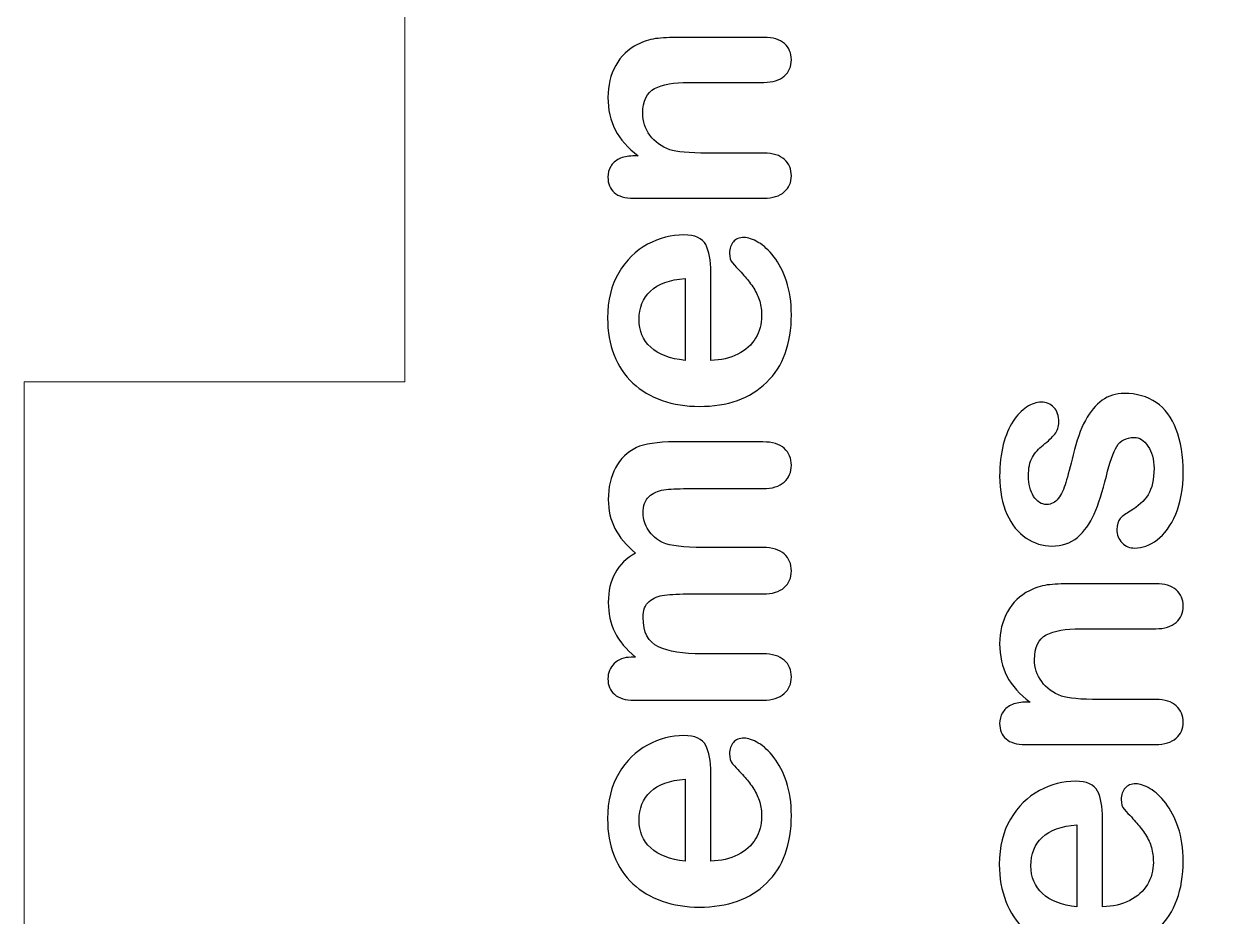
# Model space of a CAD drawing. Header units: inches. Extents: x -11.2 to 11.8, y -8.6 to 8.5.
# Drawn here: x -3.5898 to -3.1943, y 3.5905 to 3.8835 of the extents above; entities that cross this region are included whole.
import ezdxf

# ---------------------------------------------------------------- set-up
doc = ezdxf.new("R2010")
doc.units = ezdxf.units.IN
doc.header["$MEASUREMENT"] = 0
doc.layers.add('Tiny token holder', color=7, linetype='Continuous')

msp = doc.modelspace()

# ---------------------------------------------------------------- linework, layer by layer
at = {"layer": 'Tiny token holder', "color": 240, "lineweight": 9}
msp.add_open_spline([(-3.46482, 3.76611), (-3.46482, 3.76611), (-3.58981, 3.76611), (-3.58981, 3.76611), (-3.58981, 3.76611), (-3.58981, 3.76611), (-3.58981, 3.39111), (-3.58981, 3.39111), (-3.58981, 3.39111), (-3.58981, 3.39111), (-3.46482, 3.39111), (-3.46482, 3.39111), (-3.46482, 3.39111), (-3.46482, 3.39111), (-3.46482, 2.76611), (-3.46482, 2.76611), (-3.46482, 2.76611), (-3.46482, 2.76611), (-1.49749, 2.76611), (-1.49749, 2.76611), (-1.49749, 2.76611), (-1.49749, 2.76611), (-1.4975, 2.64111), (-1.4975, 2.64111), (-1.4975, 2.64111), (-1.4975, 2.64111), (-1.1225, 2.64111), (-1.1225, 2.64111), (-1.1225, 2.64111), (-1.1225, 2.64111), (-1.12249, 2.76611), (-1.12249, 2.76611), (-1.12249, 2.76611), (-1.12249, 2.76611), (-0.11482, 2.76611), (-0.11482, 2.76611), (-0.11482, 2.76611), (-0.11482, 2.76611), (-0.11482, 3.39111), (-0.11482, 3.39111), (-0.11482, 3.39111), (-0.11482, 3.39111), (0.01017, 3.39111), (0.01017, 3.39111), (0.01017, 3.39111), (0.01017, 3.39111), (0.01017, 3.76611), (0.01017, 3.76611), (0.01017, 3.76611), (0.01017, 3.76611), (-0.11482, 3.76611), (-0.11482, 3.76611), (-0.11482, 3.76611), (-0.11482, 3.76611), (-0.11482, 4.39111), (-0.11482, 4.39111), (-0.11482, 4.39111), (-0.11482, 4.39111), (-1.1225, 4.39111), (-1.1225, 4.39111), (-1.1225, 4.39111), (-1.1225, 4.39111), (-1.12249, 4.5161), (-1.12249, 4.5161), (-1.12249, 4.5161), (-1.12249, 4.5161), (-1.49749, 4.5161), (-1.49749, 4.5161), (-1.49749, 4.5161), (-1.49749, 4.5161), (-1.4975, 4.39111), (-1.4975, 4.39111), (-1.4975, 4.39111), (-1.4975, 4.39111), (-3.46482, 4.39111), (-3.46482, 4.39111), (-3.46482, 4.39111), (-3.46482, 4.39111), (-3.46482, 3.76611), (-3.46482, 3.76611)], degree=3, knots=[0, 0, 0, 0, 0.047619, 0.047619, 0.047619, 0.047619, 0.095238, 0.095238, 0.095238, 0.095238, 0.142857, 0.142857, 0.142857, 0.142857, 0.190476, 0.190476, 0.190476, 0.190476, 0.238095, 0.238095, 0.238095, 0.238095, 0.285714, 0.285714, 0.285714, 0.285714, 0.333333, 0.333333, 0.333333, 0.333333, 0.380952, 0.380952, 0.380952, 0.380952, 0.428571, 0.428571, 0.428571, 0.428571, 0.47619, 0.47619, 0.47619, 0.47619, 0.52381, 0.52381, 0.52381, 0.52381, 0.571429, 0.571429, 0.571429, 0.571429, 0.619048, 0.619048, 0.619048, 0.619048, 0.666667, 0.666667, 0.666667, 0.666667, 0.714286, 0.714286, 0.714286, 0.714286, 0.761905, 0.761905, 0.761905, 0.761905, 0.809524, 0.809524, 0.809524, 0.809524, 0.857143, 0.857143, 0.857143, 0.857143, 0.904762, 0.904762, 0.904762, 0.904762, 1, 1, 1, 1], dxfattribs=at)
at = {"layer": 'Tiny token holder', "color": 250}
for points, knots in [([(-3.38998, 3.84024), (-3.38998, 3.84024), (-3.38819, 3.84024), (-3.38819, 3.84024), (-3.38819, 3.84024), (-3.39163, 3.84285), (-3.39415, 3.8457), (-3.39576, 3.8488), (-3.39576, 3.8488), (-3.39737, 3.85189), (-3.39817, 3.85544), (-3.39817, 3.85946), (-3.39817, 3.85946), (-3.39817, 3.86337), (-3.39731, 3.86685), (-3.39561, 3.86994), (-3.39561, 3.86994), (-3.39393, 3.87302), (-3.39152, 3.87531), (-3.38841, 3.87683), (-3.38841, 3.87683), (-3.38659, 3.87781), (-3.38465, 3.87844), (-3.38254, 3.87874), (-3.38254, 3.87874), (-3.38044, 3.87902), (-3.37776, 3.87917), (-3.37452, 3.87917), (-3.37452, 3.87917), (-3.37452, 3.87917), (-3.34694, 3.87917), (-3.34694, 3.87917), (-3.34694, 3.87917), (-3.34398, 3.87917), (-3.34174, 3.87848), (-3.34022, 3.87713), (-3.34022, 3.87713), (-3.3387, 3.87578), (-3.33794, 3.874), (-3.33794, 3.87183), (-3.33794, 3.87183), (-3.33794, 3.86963), (-3.33872, 3.86783), (-3.34028, 3.86644), (-3.34028, 3.86644), (-3.34183, 3.86507), (-3.34406, 3.86439), (-3.34694, 3.86439), (-3.34694, 3.86439), (-3.34694, 3.86439), (-3.37165, 3.86439), (-3.37165, 3.86439), (-3.37165, 3.86439), (-3.37652, 3.86439), (-3.38026, 3.8637), (-3.38285, 3.86235), (-3.38285, 3.86235), (-3.38543, 3.861), (-3.38672, 3.8583), (-3.38672, 3.85424), (-3.38672, 3.85424), (-3.38672, 3.85161), (-3.38594, 3.8492), (-3.38437, 3.84702), (-3.38437, 3.84702), (-3.3828, 3.84485), (-3.38063, 3.84326), (-3.37787, 3.84226), (-3.37787, 3.84226), (-3.37567, 3.84154), (-3.37156, 3.84117), (-3.3655, 3.84117), (-3.3655, 3.84117), (-3.3655, 3.84117), (-3.34694, 3.84117), (-3.34694, 3.84117), (-3.34694, 3.84117), (-3.34394, 3.84117), (-3.3417, 3.84046), (-3.3402, 3.83907), (-3.3402, 3.83907), (-3.3387, 3.83769), (-3.33794, 3.83589), (-3.33794, 3.8337), (-3.33794, 3.8337), (-3.33794, 3.83157), (-3.33872, 3.82981), (-3.34028, 3.82844), (-3.34028, 3.82844), (-3.34183, 3.82707), (-3.34406, 3.82639), (-3.34694, 3.82639), (-3.34694, 3.82639), (-3.34694, 3.82639), (-3.38976, 3.82639), (-3.38976, 3.82639), (-3.38976, 3.82639), (-3.39257, 3.82639), (-3.39469, 3.827), (-3.39607, 3.82822), (-3.39607, 3.82822), (-3.39746, 3.82946), (-3.39817, 3.83113), (-3.39817, 3.83326), (-3.39817, 3.83326), (-3.39817, 3.83456), (-3.39785, 3.83574), (-3.39724, 3.83678), (-3.39724, 3.83678), (-3.39663, 3.83783), (-3.3957, 3.83867), (-3.39448, 3.8393), (-3.39448, 3.8393), (-3.39324, 3.83993), (-3.39174, 3.84024), (-3.38998, 3.84024)], [0, 0, 0, 0, 0.033333, 0.033333, 0.033333, 0.033333, 0.066667, 0.066667, 0.066667, 0.066667, 0.1, 0.1, 0.1, 0.1, 0.133333, 0.133333, 0.133333, 0.133333, 0.166667, 0.166667, 0.166667, 0.166667, 0.2, 0.2, 0.2, 0.2, 0.233333, 0.233333, 0.233333, 0.233333, 0.266667, 0.266667, 0.266667, 0.266667, 0.3, 0.3, 0.3, 0.3, 0.333333, 0.333333, 0.333333, 0.333333, 0.366667, 0.366667, 0.366667, 0.366667, 0.4, 0.4, 0.4, 0.4, 0.433333, 0.433333, 0.433333, 0.433333, 0.466667, 0.466667, 0.466667, 0.466667, 0.5, 0.5, 0.5, 0.5, 0.533333, 0.533333, 0.533333, 0.533333, 0.566667, 0.566667, 0.566667, 0.566667, 0.6, 0.6, 0.6, 0.6, 0.633333, 0.633333, 0.633333, 0.633333, 0.666667, 0.666667, 0.666667, 0.666667, 0.7, 0.7, 0.7, 0.7, 0.733333, 0.733333, 0.733333, 0.733333, 0.766667, 0.766667, 0.766667, 0.766667, 0.8, 0.8, 0.8, 0.8, 0.833333, 0.833333, 0.833333, 0.833333, 0.866667, 0.866667, 0.866667, 0.866667, 0.9, 0.9, 0.9, 0.9, 0.933333, 0.933333, 0.933333, 0.933333, 1, 1, 1, 1]), ([(-3.36439, 3.80213), (-3.36439, 3.80213), (-3.36439, 3.77315), (-3.36439, 3.77315), (-3.36439, 3.77315), (-3.36102, 3.77318), (-3.35806, 3.77387), (-3.35548, 3.77518), (-3.35548, 3.77518), (-3.35291, 3.7765), (-3.35098, 3.77826), (-3.34969, 3.78044), (-3.34969, 3.78044), (-3.34837, 3.78263), (-3.34772, 3.78505), (-3.34772, 3.78768), (-3.34772, 3.78768), (-3.34772, 3.78946), (-3.34793, 3.79107), (-3.34835, 3.79254), (-3.34835, 3.79254), (-3.34876, 3.79402), (-3.34941, 3.79542), (-3.3503, 3.7968), (-3.3503, 3.7968), (-3.35119, 3.79818), (-3.35213, 3.79944), (-3.35315, 3.80059), (-3.35315, 3.80059), (-3.35417, 3.80176), (-3.35554, 3.80326), (-3.35728, 3.80511), (-3.35728, 3.80511), (-3.35793, 3.80587), (-3.35826, 3.80694), (-3.35826, 3.80835), (-3.35826, 3.80835), (-3.35826, 3.80987), (-3.35783, 3.81111), (-3.357, 3.81205), (-3.357, 3.81205), (-3.35619, 3.81298), (-3.355, 3.81346), (-3.35348, 3.81346), (-3.35348, 3.81346), (-3.35215, 3.81346), (-3.35059, 3.81292), (-3.3488, 3.81189), (-3.3488, 3.81189), (-3.34702, 3.81083), (-3.3453, 3.80926), (-3.34367, 3.80713), (-3.34367, 3.80713), (-3.34202, 3.80502), (-3.34065, 3.80237), (-3.33957, 3.79917), (-3.33957, 3.79917), (-3.33848, 3.79596), (-3.33794, 3.79228), (-3.33794, 3.78813), (-3.33794, 3.78813), (-3.33794, 3.77861), (-3.34065, 3.77122), (-3.34607, 3.76594), (-3.34607, 3.76594), (-3.3515, 3.76067), (-3.35887, 3.75804), (-3.36817, 3.75804), (-3.36817, 3.75804), (-3.37254, 3.75804), (-3.37661, 3.75868), (-3.38035, 3.75998), (-3.38035, 3.75998), (-3.38409, 3.76128), (-3.3873, 3.76318), (-3.38998, 3.76567), (-3.38998, 3.76567), (-3.39265, 3.76817), (-3.3947, 3.77124), (-3.39613, 3.77489), (-3.39613, 3.77489), (-3.39756, 3.77854), (-3.39828, 3.78259), (-3.39828, 3.78704), (-3.39828, 3.78704), (-3.39828, 3.79283), (-3.39706, 3.7978), (-3.39461, 3.80192), (-3.39461, 3.80192), (-3.39217, 3.80607), (-3.389, 3.80917), (-3.38513, 3.81124), (-3.38513, 3.81124), (-3.38126, 3.8133), (-3.37731, 3.81433), (-3.3733, 3.81433), (-3.3733, 3.81433), (-3.36957, 3.81433), (-3.36715, 3.81326), (-3.36604, 3.81113), (-3.36604, 3.81113), (-3.36494, 3.809), (-3.36439, 3.806), (-3.36439, 3.80213)], [0, 0, 0, 0, 0.037037, 0.037037, 0.037037, 0.037037, 0.074074, 0.074074, 0.074074, 0.074074, 0.111111, 0.111111, 0.111111, 0.111111, 0.148148, 0.148148, 0.148148, 0.148148, 0.185185, 0.185185, 0.185185, 0.185185, 0.222222, 0.222222, 0.222222, 0.222222, 0.259259, 0.259259, 0.259259, 0.259259, 0.296296, 0.296296, 0.296296, 0.296296, 0.333333, 0.333333, 0.333333, 0.333333, 0.37037, 0.37037, 0.37037, 0.37037, 0.407407, 0.407407, 0.407407, 0.407407, 0.444444, 0.444444, 0.444444, 0.444444, 0.481481, 0.481481, 0.481481, 0.481481, 0.518519, 0.518519, 0.518519, 0.518519, 0.555556, 0.555556, 0.555556, 0.555556, 0.592593, 0.592593, 0.592593, 0.592593, 0.62963, 0.62963, 0.62963, 0.62963, 0.666667, 0.666667, 0.666667, 0.666667, 0.703704, 0.703704, 0.703704, 0.703704, 0.740741, 0.740741, 0.740741, 0.740741, 0.777778, 0.777778, 0.777778, 0.777778, 0.814815, 0.814815, 0.814815, 0.814815, 0.851852, 0.851852, 0.851852, 0.851852, 0.888889, 0.888889, 0.888889, 0.888889, 0.925926, 0.925926, 0.925926, 0.925926, 1, 1, 1, 1]), ([(-3.37283, 3.77315), (-3.37283, 3.77315), (-3.37283, 3.8), (-3.37283, 3.8), (-3.37283, 3.8), (-3.37789, 3.79965), (-3.38167, 3.79828), (-3.38419, 3.79591), (-3.38419, 3.79591), (-3.38669, 3.79354), (-3.38794, 3.79042), (-3.38794, 3.78655), (-3.38794, 3.78655), (-3.38794, 3.78285), (-3.38667, 3.77983), (-3.38413, 3.77746), (-3.38413, 3.77746), (-3.38157, 3.77509), (-3.37781, 3.77365), (-3.37283, 3.77315)], [0, 0, 0, 0, 0.166667, 0.166667, 0.166667, 0.166667, 0.333333, 0.333333, 0.333333, 0.333333, 0.5, 0.5, 0.5, 0.5, 0.666667, 0.666667, 0.666667, 0.666667, 1, 1, 1, 1]), ([(-3.22869, 3.7623), (-3.22461, 3.7623), (-3.22111, 3.7613), (-3.21821, 3.75931), (-3.21821, 3.75931), (-3.2153, 3.75733), (-3.21309, 3.75439), (-3.21159, 3.7505), (-3.21159, 3.7505), (-3.21009, 3.74661), (-3.20935, 3.74189), (-3.20935, 3.73631), (-3.20935, 3.73631), (-3.20935, 3.731), (-3.21017, 3.72644), (-3.2118, 3.72265), (-3.2118, 3.72265), (-3.21341, 3.71885), (-3.21545, 3.71606), (-3.21789, 3.71424), (-3.21789, 3.71424), (-3.22032, 3.71244), (-3.22276, 3.71154), (-3.22522, 3.71154), (-3.22522, 3.71154), (-3.22685, 3.71154), (-3.22824, 3.71211), (-3.22939, 3.71328), (-3.22939, 3.71328), (-3.23056, 3.71443), (-3.23113, 3.71589), (-3.23113, 3.71767), (-3.23113, 3.71767), (-3.23113, 3.71922), (-3.23074, 3.72041), (-3.22998, 3.72124), (-3.22998, 3.72124), (-3.22922, 3.72207), (-3.22817, 3.72287), (-3.22678, 3.72363), (-3.22678, 3.72363), (-3.22413, 3.72515), (-3.22217, 3.72696), (-3.22087, 3.72907), (-3.22087, 3.72907), (-3.21956, 3.73119), (-3.21891, 3.73407), (-3.21891, 3.73772), (-3.21891, 3.73772), (-3.21891, 3.74069), (-3.21958, 3.74311), (-3.22089, 3.745), (-3.22089, 3.745), (-3.22221, 3.74691), (-3.22372, 3.74785), (-3.22543, 3.74785), (-3.22543, 3.74785), (-3.22804, 3.74785), (-3.22993, 3.74687), (-3.23113, 3.74491), (-3.23113, 3.74491), (-3.23232, 3.74293), (-3.23347, 3.73969), (-3.23456, 3.73517), (-3.23456, 3.73517), (-3.23582, 3.73007), (-3.23715, 3.72593), (-3.23854, 3.72272), (-3.23854, 3.72272), (-3.23993, 3.71954), (-3.24178, 3.71698), (-3.24406, 3.71506), (-3.24406, 3.71506), (-3.24634, 3.71315), (-3.24913, 3.71219), (-3.25246, 3.71219), (-3.25246, 3.71219), (-3.25545, 3.71219), (-3.25824, 3.71307), (-3.26089, 3.71483), (-3.26089, 3.71483), (-3.26354, 3.71661), (-3.26563, 3.71922), (-3.26721, 3.72269), (-3.26721, 3.72269), (-3.26878, 3.72613), (-3.26958, 3.7303), (-3.26958, 3.73519), (-3.26958, 3.73519), (-3.26958, 3.73902), (-3.26919, 3.74246), (-3.26839, 3.7455), (-3.26839, 3.7455), (-3.26759, 3.74856), (-3.26652, 3.75111), (-3.26519, 3.75315), (-3.26519, 3.75315), (-3.26384, 3.7552), (-3.26235, 3.75676), (-3.26072, 3.75781), (-3.26072, 3.75781), (-3.25909, 3.75889), (-3.2575, 3.75943), (-3.25595, 3.75943), (-3.25595, 3.75943), (-3.25426, 3.75943), (-3.25285, 3.75885), (-3.25178, 3.7577), (-3.25178, 3.7577), (-3.25069, 3.75657), (-3.25015, 3.75494), (-3.25015, 3.75285), (-3.25015, 3.75285), (-3.25015, 3.75133), (-3.25058, 3.75004), (-3.25145, 3.74896), (-3.25145, 3.74896), (-3.25232, 3.74791), (-3.25361, 3.74669), (-3.25535, 3.7453), (-3.25535, 3.7453), (-3.2568, 3.74419), (-3.25796, 3.74287), (-3.25884, 3.74135), (-3.25884, 3.74135), (-3.25971, 3.73983), (-3.26013, 3.73778), (-3.26013, 3.73517), (-3.26013, 3.73517), (-3.26013, 3.7325), (-3.25956, 3.73028), (-3.25843, 3.7285), (-3.25843, 3.7285), (-3.25728, 3.72674), (-3.25585, 3.72585), (-3.25415, 3.72585), (-3.25415, 3.72585), (-3.25259, 3.72585), (-3.25132, 3.7265), (-3.25034, 3.7278), (-3.25034, 3.7278), (-3.24934, 3.72911), (-3.2485, 3.73085), (-3.24785, 3.73306), (-3.24785, 3.73306), (-3.24721, 3.73526), (-3.24641, 3.7383), (-3.24546, 3.74217), (-3.24546, 3.74217), (-3.24435, 3.74676), (-3.243, 3.75052), (-3.24145, 3.75343), (-3.24145, 3.75343), (-3.23989, 3.75633), (-3.23806, 3.75854), (-3.23593, 3.76004), (-3.23593, 3.76004), (-3.23382, 3.76154), (-3.23141, 3.7623), (-3.22869, 3.7623)], [0, 0, 0, 0, 0.02439, 0.02439, 0.02439, 0.02439, 0.04878, 0.04878, 0.04878, 0.04878, 0.073171, 0.073171, 0.073171, 0.073171, 0.097561, 0.097561, 0.097561, 0.097561, 0.121951, 0.121951, 0.121951, 0.121951, 0.146341, 0.146341, 0.146341, 0.146341, 0.170732, 0.170732, 0.170732, 0.170732, 0.195122, 0.195122, 0.195122, 0.195122, 0.219512, 0.219512, 0.219512, 0.219512, 0.243902, 0.243902, 0.243902, 0.243902, 0.268293, 0.268293, 0.268293, 0.268293, 0.292683, 0.292683, 0.292683, 0.292683, 0.317073, 0.317073, 0.317073, 0.317073, 0.341463, 0.341463, 0.341463, 0.341463, 0.365854, 0.365854, 0.365854, 0.365854, 0.390244, 0.390244, 0.390244, 0.390244, 0.414634, 0.414634, 0.414634, 0.414634, 0.439024, 0.439024, 0.439024, 0.439024, 0.463415, 0.463415, 0.463415, 0.463415, 0.487805, 0.487805, 0.487805, 0.487805, 0.512195, 0.512195, 0.512195, 0.512195, 0.536585, 0.536585, 0.536585, 0.536585, 0.560976, 0.560976, 0.560976, 0.560976, 0.585366, 0.585366, 0.585366, 0.585366, 0.609756, 0.609756, 0.609756, 0.609756, 0.634146, 0.634146, 0.634146, 0.634146, 0.658537, 0.658537, 0.658537, 0.658537, 0.682927, 0.682927, 0.682927, 0.682927, 0.707317, 0.707317, 0.707317, 0.707317, 0.731707, 0.731707, 0.731707, 0.731707, 0.756098, 0.756098, 0.756098, 0.756098, 0.780488, 0.780488, 0.780488, 0.780488, 0.804878, 0.804878, 0.804878, 0.804878, 0.829268, 0.829268, 0.829268, 0.829268, 0.853659, 0.853659, 0.853659, 0.853659, 0.878049, 0.878049, 0.878049, 0.878049, 0.902439, 0.902439, 0.902439, 0.902439, 0.926829, 0.926829, 0.926829, 0.926829, 0.95122, 0.95122, 0.95122, 0.95122, 1, 1, 1, 1]), ([(-3.36696, 3.71172), (-3.36696, 3.71172), (-3.34728, 3.71172), (-3.34728, 3.71172), (-3.34728, 3.71172), (-3.34417, 3.71172), (-3.34183, 3.71102), (-3.34028, 3.70961), (-3.34028, 3.70961), (-3.33872, 3.7082), (-3.33794, 3.70633), (-3.33794, 3.70404), (-3.33794, 3.70404), (-3.33794, 3.70179), (-3.33872, 3.69998), (-3.34028, 3.69859), (-3.34028, 3.69859), (-3.34183, 3.6972), (-3.34417, 3.6965), (-3.34728, 3.6965), (-3.34728, 3.6965), (-3.34728, 3.6965), (-3.37087, 3.6965), (-3.37087, 3.6965), (-3.37087, 3.6965), (-3.37461, 3.6965), (-3.3775, 3.69637), (-3.37956, 3.69611), (-3.37956, 3.69611), (-3.38161, 3.69587), (-3.38331, 3.69518), (-3.38463, 3.69405), (-3.38463, 3.69405), (-3.38594, 3.69292), (-3.38661, 3.69117), (-3.38661, 3.68872), (-3.38661, 3.68872), (-3.38661, 3.68387), (-3.38494, 3.68068), (-3.38161, 3.67915), (-3.38161, 3.67915), (-3.3783, 3.67761), (-3.37352, 3.67683), (-3.3673, 3.67683), (-3.3673, 3.67683), (-3.3673, 3.67683), (-3.34728, 3.67683), (-3.34728, 3.67683), (-3.34728, 3.67683), (-3.3442, 3.67683), (-3.34187, 3.67613), (-3.3403, 3.67474), (-3.3403, 3.67474), (-3.33872, 3.67335), (-3.33794, 3.67152), (-3.33794, 3.66926), (-3.33794, 3.66926), (-3.33794, 3.66702), (-3.33872, 3.66518), (-3.3403, 3.66376), (-3.3403, 3.66376), (-3.34187, 3.66233), (-3.3442, 3.66161), (-3.34728, 3.66161), (-3.34728, 3.66161), (-3.34728, 3.66161), (-3.38965, 3.66161), (-3.38965, 3.66161), (-3.38965, 3.66161), (-3.39243, 3.66161), (-3.39456, 3.66226), (-3.396, 3.66354), (-3.396, 3.66354), (-3.39744, 3.66481), (-3.39817, 3.6665), (-3.39817, 3.66859), (-3.39817, 3.66859), (-3.39817, 3.67063), (-3.39748, 3.67231), (-3.39613, 3.67367), (-3.39613, 3.67367), (-3.39478, 3.67502), (-3.39291, 3.6757), (-3.39052, 3.6757), (-3.39052, 3.6757), (-3.39052, 3.6757), (-3.38911, 3.6757), (-3.38911, 3.6757), (-3.38911, 3.6757), (-3.39219, 3.67826), (-3.39444, 3.68102), (-3.39589, 3.68394), (-3.39589, 3.68394), (-3.39733, 3.68687), (-3.39806, 3.69013), (-3.39806, 3.6937), (-3.39806, 3.6937), (-3.39806, 3.69744), (-3.39731, 3.70063), (-3.39583, 3.70331), (-3.39583, 3.70331), (-3.39435, 3.706), (-3.39211, 3.7082), (-3.38911, 3.70992), (-3.38911, 3.70992), (-3.39215, 3.71242), (-3.39439, 3.71511), (-3.39585, 3.71796), (-3.39585, 3.71796), (-3.39731, 3.72081), (-3.39806, 3.72398), (-3.39806, 3.72746), (-3.39806, 3.72746), (-3.39806, 3.73152), (-3.39726, 3.735), (-3.39567, 3.73792), (-3.39567, 3.73792), (-3.39407, 3.74085), (-3.3918, 3.74305), (-3.38883, 3.7445), (-3.38883, 3.7445), (-3.38617, 3.74576), (-3.38194, 3.74639), (-3.3762, 3.74639), (-3.3762, 3.74639), (-3.3762, 3.74639), (-3.34728, 3.74639), (-3.34728, 3.74639), (-3.34728, 3.74639), (-3.34417, 3.74639), (-3.34183, 3.74568), (-3.34028, 3.74428), (-3.34028, 3.74428), (-3.33872, 3.74287), (-3.33794, 3.741), (-3.33794, 3.7387), (-3.33794, 3.7387), (-3.33794, 3.73646), (-3.33872, 3.73463), (-3.3403, 3.7332), (-3.3403, 3.7332), (-3.34187, 3.73178), (-3.3442, 3.73105), (-3.34728, 3.73105), (-3.34728, 3.73105), (-3.34728, 3.73105), (-3.37219, 3.73105), (-3.37219, 3.73105), (-3.37219, 3.73105), (-3.37537, 3.73105), (-3.37791, 3.73092), (-3.37983, 3.73065), (-3.37983, 3.73065), (-3.38174, 3.73037), (-3.38335, 3.72965), (-3.38467, 3.72844), (-3.38467, 3.72844), (-3.38596, 3.72726), (-3.38661, 3.72544), (-3.38661, 3.72302), (-3.38661, 3.72302), (-3.38661, 3.72105), (-3.38604, 3.7192), (-3.38487, 3.71744), (-3.38487, 3.71744), (-3.38372, 3.7157), (-3.38217, 3.71433), (-3.3802, 3.71335), (-3.3802, 3.71335), (-3.3777, 3.71226), (-3.3733, 3.71172), (-3.36696, 3.71172)], [0, 0, 0, 0, 0.022727, 0.022727, 0.022727, 0.022727, 0.045455, 0.045455, 0.045455, 0.045455, 0.068182, 0.068182, 0.068182, 0.068182, 0.090909, 0.090909, 0.090909, 0.090909, 0.113636, 0.113636, 0.113636, 0.113636, 0.136364, 0.136364, 0.136364, 0.136364, 0.159091, 0.159091, 0.159091, 0.159091, 0.181818, 0.181818, 0.181818, 0.181818, 0.204545, 0.204545, 0.204545, 0.204545, 0.227273, 0.227273, 0.227273, 0.227273, 0.25, 0.25, 0.25, 0.25, 0.272727, 0.272727, 0.272727, 0.272727, 0.295455, 0.295455, 0.295455, 0.295455, 0.318182, 0.318182, 0.318182, 0.318182, 0.340909, 0.340909, 0.340909, 0.340909, 0.363636, 0.363636, 0.363636, 0.363636, 0.386364, 0.386364, 0.386364, 0.386364, 0.409091, 0.409091, 0.409091, 0.409091, 0.431818, 0.431818, 0.431818, 0.431818, 0.454545, 0.454545, 0.454545, 0.454545, 0.477273, 0.477273, 0.477273, 0.477273, 0.5, 0.5, 0.5, 0.5, 0.522727, 0.522727, 0.522727, 0.522727, 0.545455, 0.545455, 0.545455, 0.545455, 0.568182, 0.568182, 0.568182, 0.568182, 0.590909, 0.590909, 0.590909, 0.590909, 0.613636, 0.613636, 0.613636, 0.613636, 0.636364, 0.636364, 0.636364, 0.636364, 0.659091, 0.659091, 0.659091, 0.659091, 0.681818, 0.681818, 0.681818, 0.681818, 0.704545, 0.704545, 0.704545, 0.704545, 0.727273, 0.727273, 0.727273, 0.727273, 0.75, 0.75, 0.75, 0.75, 0.772727, 0.772727, 0.772727, 0.772727, 0.795455, 0.795455, 0.795455, 0.795455, 0.818182, 0.818182, 0.818182, 0.818182, 0.840909, 0.840909, 0.840909, 0.840909, 0.863636, 0.863636, 0.863636, 0.863636, 0.886364, 0.886364, 0.886364, 0.886364, 0.909091, 0.909091, 0.909091, 0.909091, 0.931818, 0.931818, 0.931818, 0.931818, 0.954545, 0.954545, 0.954545, 0.954545, 1, 1, 1, 1]), ([(-3.26139, 3.66093), (-3.26139, 3.66093), (-3.25959, 3.66093), (-3.25959, 3.66093), (-3.25959, 3.66093), (-3.26304, 3.66354), (-3.26556, 3.66639), (-3.26717, 3.66948), (-3.26717, 3.66948), (-3.26878, 3.67257), (-3.26958, 3.67613), (-3.26958, 3.68015), (-3.26958, 3.68015), (-3.26958, 3.68406), (-3.26872, 3.68754), (-3.26702, 3.69063), (-3.26702, 3.69063), (-3.26534, 3.6937), (-3.26293, 3.696), (-3.25982, 3.69752), (-3.25982, 3.69752), (-3.258, 3.6985), (-3.25606, 3.69913), (-3.25395, 3.69943), (-3.25395, 3.69943), (-3.25185, 3.6997), (-3.24917, 3.69985), (-3.24593, 3.69985), (-3.24593, 3.69985), (-3.24593, 3.69985), (-3.21835, 3.69985), (-3.21835, 3.69985), (-3.21835, 3.69985), (-3.21539, 3.69985), (-3.21315, 3.69917), (-3.21163, 3.69781), (-3.21163, 3.69781), (-3.21011, 3.69646), (-3.20935, 3.69469), (-3.20935, 3.69252), (-3.20935, 3.69252), (-3.20935, 3.69031), (-3.21013, 3.68852), (-3.21169, 3.68713), (-3.21169, 3.68713), (-3.21324, 3.68576), (-3.21547, 3.68507), (-3.21835, 3.68507), (-3.21835, 3.68507), (-3.21835, 3.68507), (-3.24306, 3.68507), (-3.24306, 3.68507), (-3.24306, 3.68507), (-3.24793, 3.68507), (-3.25167, 3.68439), (-3.25426, 3.68304), (-3.25426, 3.68304), (-3.25684, 3.68169), (-3.25813, 3.67898), (-3.25813, 3.67493), (-3.25813, 3.67493), (-3.25813, 3.6723), (-3.25735, 3.66989), (-3.25578, 3.6677), (-3.25578, 3.6677), (-3.25421, 3.66554), (-3.25204, 3.66394), (-3.24928, 3.66294), (-3.24928, 3.66294), (-3.24708, 3.66222), (-3.24296, 3.66185), (-3.23691, 3.66185), (-3.23691, 3.66185), (-3.23691, 3.66185), (-3.21835, 3.66185), (-3.21835, 3.66185), (-3.21835, 3.66185), (-3.21535, 3.66185), (-3.21311, 3.66115), (-3.21161, 3.65976), (-3.21161, 3.65976), (-3.21011, 3.65837), (-3.20935, 3.65657), (-3.20935, 3.65439), (-3.20935, 3.65439), (-3.20935, 3.65226), (-3.21013, 3.6505), (-3.21169, 3.64913), (-3.21169, 3.64913), (-3.21324, 3.64776), (-3.21547, 3.64707), (-3.21835, 3.64707), (-3.21835, 3.64707), (-3.21835, 3.64707), (-3.26117, 3.64707), (-3.26117, 3.64707), (-3.26117, 3.64707), (-3.26398, 3.64707), (-3.26609, 3.64769), (-3.26748, 3.64891), (-3.26748, 3.64891), (-3.26887, 3.65015), (-3.26958, 3.65182), (-3.26958, 3.65394), (-3.26958, 3.65394), (-3.26958, 3.65524), (-3.26926, 3.65643), (-3.26865, 3.65746), (-3.26865, 3.65746), (-3.26804, 3.65852), (-3.26711, 3.65935), (-3.26589, 3.65998), (-3.26589, 3.65998), (-3.26465, 3.66061), (-3.26315, 3.66093), (-3.26139, 3.66093)], [0, 0, 0, 0, 0.033333, 0.033333, 0.033333, 0.033333, 0.066667, 0.066667, 0.066667, 0.066667, 0.1, 0.1, 0.1, 0.1, 0.133333, 0.133333, 0.133333, 0.133333, 0.166667, 0.166667, 0.166667, 0.166667, 0.2, 0.2, 0.2, 0.2, 0.233333, 0.233333, 0.233333, 0.233333, 0.266667, 0.266667, 0.266667, 0.266667, 0.3, 0.3, 0.3, 0.3, 0.333333, 0.333333, 0.333333, 0.333333, 0.366667, 0.366667, 0.366667, 0.366667, 0.4, 0.4, 0.4, 0.4, 0.433333, 0.433333, 0.433333, 0.433333, 0.466667, 0.466667, 0.466667, 0.466667, 0.5, 0.5, 0.5, 0.5, 0.533333, 0.533333, 0.533333, 0.533333, 0.566667, 0.566667, 0.566667, 0.566667, 0.6, 0.6, 0.6, 0.6, 0.633333, 0.633333, 0.633333, 0.633333, 0.666667, 0.666667, 0.666667, 0.666667, 0.7, 0.7, 0.7, 0.7, 0.733333, 0.733333, 0.733333, 0.733333, 0.766667, 0.766667, 0.766667, 0.766667, 0.8, 0.8, 0.8, 0.8, 0.833333, 0.833333, 0.833333, 0.833333, 0.866667, 0.866667, 0.866667, 0.866667, 0.9, 0.9, 0.9, 0.9, 0.933333, 0.933333, 0.933333, 0.933333, 1, 1, 1, 1]), ([(-3.36439, 3.63779), (-3.36439, 3.63779), (-3.36439, 3.60881), (-3.36439, 3.60881), (-3.36439, 3.60881), (-3.36102, 3.60885), (-3.35806, 3.60953), (-3.35548, 3.61085), (-3.35548, 3.61085), (-3.35291, 3.61216), (-3.35098, 3.61392), (-3.34969, 3.61611), (-3.34969, 3.61611), (-3.34837, 3.61829), (-3.34772, 3.62072), (-3.34772, 3.62335), (-3.34772, 3.62335), (-3.34772, 3.62513), (-3.34793, 3.62674), (-3.34835, 3.6282), (-3.34835, 3.6282), (-3.34876, 3.62968), (-3.34941, 3.63109), (-3.3503, 3.63246), (-3.3503, 3.63246), (-3.35119, 3.63385), (-3.35213, 3.63511), (-3.35315, 3.63626), (-3.35315, 3.63626), (-3.35417, 3.63742), (-3.35554, 3.63892), (-3.35728, 3.64077), (-3.35728, 3.64077), (-3.35793, 3.64153), (-3.35826, 3.64261), (-3.35826, 3.64402), (-3.35826, 3.64402), (-3.35826, 3.64553), (-3.35783, 3.64677), (-3.357, 3.64772), (-3.357, 3.64772), (-3.35619, 3.64865), (-3.355, 3.64913), (-3.35348, 3.64913), (-3.35348, 3.64913), (-3.35215, 3.64913), (-3.35059, 3.64859), (-3.3488, 3.64755), (-3.3488, 3.64755), (-3.34702, 3.6465), (-3.3453, 3.64492), (-3.34367, 3.64279), (-3.34367, 3.64279), (-3.34202, 3.64068), (-3.34065, 3.63803), (-3.33957, 3.63483), (-3.33957, 3.63483), (-3.33848, 3.63163), (-3.33794, 3.62794), (-3.33794, 3.62379), (-3.33794, 3.62379), (-3.33794, 3.61428), (-3.34065, 3.60689), (-3.34607, 3.60161), (-3.34607, 3.60161), (-3.3515, 3.59633), (-3.35887, 3.5937), (-3.36817, 3.5937), (-3.36817, 3.5937), (-3.37254, 3.5937), (-3.37661, 3.59435), (-3.38035, 3.59565), (-3.38035, 3.59565), (-3.38409, 3.59694), (-3.3873, 3.59885), (-3.38998, 3.60133), (-3.38998, 3.60133), (-3.39265, 3.60383), (-3.3947, 3.6069), (-3.39613, 3.61055), (-3.39613, 3.61055), (-3.39756, 3.6142), (-3.39828, 3.61826), (-3.39828, 3.6227), (-3.39828, 3.6227), (-3.39828, 3.6285), (-3.39706, 3.63346), (-3.39461, 3.63759), (-3.39461, 3.63759), (-3.39217, 3.64174), (-3.389, 3.64483), (-3.38513, 3.6469), (-3.38513, 3.6469), (-3.38126, 3.64896), (-3.37731, 3.65), (-3.3733, 3.65), (-3.3733, 3.65), (-3.36957, 3.65), (-3.36715, 3.64892), (-3.36604, 3.64679), (-3.36604, 3.64679), (-3.36494, 3.64466), (-3.36439, 3.64166), (-3.36439, 3.63779)], [0, 0, 0, 0, 0.037037, 0.037037, 0.037037, 0.037037, 0.074074, 0.074074, 0.074074, 0.074074, 0.111111, 0.111111, 0.111111, 0.111111, 0.148148, 0.148148, 0.148148, 0.148148, 0.185185, 0.185185, 0.185185, 0.185185, 0.222222, 0.222222, 0.222222, 0.222222, 0.259259, 0.259259, 0.259259, 0.259259, 0.296296, 0.296296, 0.296296, 0.296296, 0.333333, 0.333333, 0.333333, 0.333333, 0.37037, 0.37037, 0.37037, 0.37037, 0.407407, 0.407407, 0.407407, 0.407407, 0.444444, 0.444444, 0.444444, 0.444444, 0.481481, 0.481481, 0.481481, 0.481481, 0.518519, 0.518519, 0.518519, 0.518519, 0.555556, 0.555556, 0.555556, 0.555556, 0.592593, 0.592593, 0.592593, 0.592593, 0.62963, 0.62963, 0.62963, 0.62963, 0.666667, 0.666667, 0.666667, 0.666667, 0.703704, 0.703704, 0.703704, 0.703704, 0.740741, 0.740741, 0.740741, 0.740741, 0.777778, 0.777778, 0.777778, 0.777778, 0.814815, 0.814815, 0.814815, 0.814815, 0.851852, 0.851852, 0.851852, 0.851852, 0.888889, 0.888889, 0.888889, 0.888889, 0.925926, 0.925926, 0.925926, 0.925926, 1, 1, 1, 1]), ([(-3.37283, 3.60881), (-3.37283, 3.60881), (-3.37283, 3.63566), (-3.37283, 3.63566), (-3.37283, 3.63566), (-3.37789, 3.63531), (-3.38167, 3.63394), (-3.38419, 3.63157), (-3.38419, 3.63157), (-3.38669, 3.6292), (-3.38794, 3.62609), (-3.38794, 3.62222), (-3.38794, 3.62222), (-3.38794, 3.61852), (-3.38667, 3.6155), (-3.38413, 3.61313), (-3.38413, 3.61313), (-3.38157, 3.61076), (-3.37781, 3.60931), (-3.37283, 3.60881)], [0, 0, 0, 0, 0.166667, 0.166667, 0.166667, 0.166667, 0.333333, 0.333333, 0.333333, 0.333333, 0.5, 0.5, 0.5, 0.5, 0.666667, 0.666667, 0.666667, 0.666667, 1, 1, 1, 1]), ([(-3.2358, 3.62281), (-3.2358, 3.62281), (-3.2358, 3.59383), (-3.2358, 3.59383), (-3.2358, 3.59383), (-3.23243, 3.59387), (-3.22947, 3.59456), (-3.22689, 3.59587), (-3.22689, 3.59587), (-3.22432, 3.59719), (-3.22239, 3.59894), (-3.22109, 3.60113), (-3.22109, 3.60113), (-3.21978, 3.60331), (-3.21913, 3.60574), (-3.21913, 3.60837), (-3.21913, 3.60837), (-3.21913, 3.61015), (-3.21934, 3.61176), (-3.21976, 3.61322), (-3.21976, 3.61322), (-3.22017, 3.6147), (-3.22082, 3.61611), (-3.22171, 3.61748), (-3.22171, 3.61748), (-3.22259, 3.61887), (-3.22354, 3.62013), (-3.22456, 3.62128), (-3.22456, 3.62128), (-3.22558, 3.62244), (-3.22695, 3.62394), (-3.22869, 3.6258), (-3.22869, 3.6258), (-3.22934, 3.62656), (-3.22967, 3.62763), (-3.22967, 3.62904), (-3.22967, 3.62904), (-3.22967, 3.63056), (-3.22924, 3.6318), (-3.22841, 3.63274), (-3.22841, 3.63274), (-3.22759, 3.63367), (-3.22641, 3.63415), (-3.22489, 3.63415), (-3.22489, 3.63415), (-3.22356, 3.63415), (-3.222, 3.63361), (-3.22021, 3.63257), (-3.22021, 3.63257), (-3.21843, 3.63152), (-3.21671, 3.62994), (-3.21508, 3.62781), (-3.21508, 3.62781), (-3.21343, 3.6257), (-3.21206, 3.62306), (-3.21098, 3.61985), (-3.21098, 3.61985), (-3.20989, 3.61665), (-3.20935, 3.61296), (-3.20935, 3.60881), (-3.20935, 3.60881), (-3.20935, 3.5993), (-3.21206, 3.59191), (-3.21748, 3.58663), (-3.21748, 3.58663), (-3.22291, 3.58135), (-3.23028, 3.57872), (-3.23958, 3.57872), (-3.23958, 3.57872), (-3.24395, 3.57872), (-3.24802, 3.57937), (-3.25176, 3.58067), (-3.25176, 3.58067), (-3.2555, 3.58196), (-3.25871, 3.58387), (-3.26139, 3.58635), (-3.26139, 3.58635), (-3.26406, 3.58885), (-3.26611, 3.59193), (-3.26754, 3.59557), (-3.26754, 3.59557), (-3.26896, 3.59922), (-3.26969, 3.60328), (-3.26969, 3.60772), (-3.26969, 3.60772), (-3.26969, 3.61352), (-3.26846, 3.61848), (-3.26602, 3.62261), (-3.26602, 3.62261), (-3.26358, 3.62676), (-3.26041, 3.62985), (-3.25654, 3.63193), (-3.25654, 3.63193), (-3.25267, 3.63398), (-3.24872, 3.63502), (-3.24471, 3.63502), (-3.24471, 3.63502), (-3.24098, 3.63502), (-3.23856, 3.63394), (-3.23745, 3.63181), (-3.23745, 3.63181), (-3.23635, 3.62969), (-3.2358, 3.62669), (-3.2358, 3.62281)], [0, 0, 0, 0, 0.037037, 0.037037, 0.037037, 0.037037, 0.074074, 0.074074, 0.074074, 0.074074, 0.111111, 0.111111, 0.111111, 0.111111, 0.148148, 0.148148, 0.148148, 0.148148, 0.185185, 0.185185, 0.185185, 0.185185, 0.222222, 0.222222, 0.222222, 0.222222, 0.259259, 0.259259, 0.259259, 0.259259, 0.296296, 0.296296, 0.296296, 0.296296, 0.333333, 0.333333, 0.333333, 0.333333, 0.37037, 0.37037, 0.37037, 0.37037, 0.407407, 0.407407, 0.407407, 0.407407, 0.444444, 0.444444, 0.444444, 0.444444, 0.481481, 0.481481, 0.481481, 0.481481, 0.518519, 0.518519, 0.518519, 0.518519, 0.555556, 0.555556, 0.555556, 0.555556, 0.592593, 0.592593, 0.592593, 0.592593, 0.62963, 0.62963, 0.62963, 0.62963, 0.666667, 0.666667, 0.666667, 0.666667, 0.703704, 0.703704, 0.703704, 0.703704, 0.740741, 0.740741, 0.740741, 0.740741, 0.777778, 0.777778, 0.777778, 0.777778, 0.814815, 0.814815, 0.814815, 0.814815, 0.851852, 0.851852, 0.851852, 0.851852, 0.888889, 0.888889, 0.888889, 0.888889, 0.925926, 0.925926, 0.925926, 0.925926, 1, 1, 1, 1]), ([(-3.24424, 3.59383), (-3.24424, 3.59383), (-3.24424, 3.62069), (-3.24424, 3.62069), (-3.24424, 3.62069), (-3.2493, 3.62033), (-3.25308, 3.61896), (-3.25559, 3.61659), (-3.25559, 3.61659), (-3.25809, 3.61422), (-3.25935, 3.61111), (-3.25935, 3.60724), (-3.25935, 3.60724), (-3.25935, 3.60354), (-3.25808, 3.60052), (-3.25554, 3.59815), (-3.25554, 3.59815), (-3.25298, 3.59578), (-3.24922, 3.59433), (-3.24424, 3.59383)], [0, 0, 0, 0, 0.166667, 0.166667, 0.166667, 0.166667, 0.333333, 0.333333, 0.333333, 0.333333, 0.5, 0.5, 0.5, 0.5, 0.666667, 0.666667, 0.666667, 0.666667, 1, 1, 1, 1])]:
    msp.add_open_spline(points, degree=3, knots=knots, dxfattribs=at)

doc.saveas('drawing.dxf')
